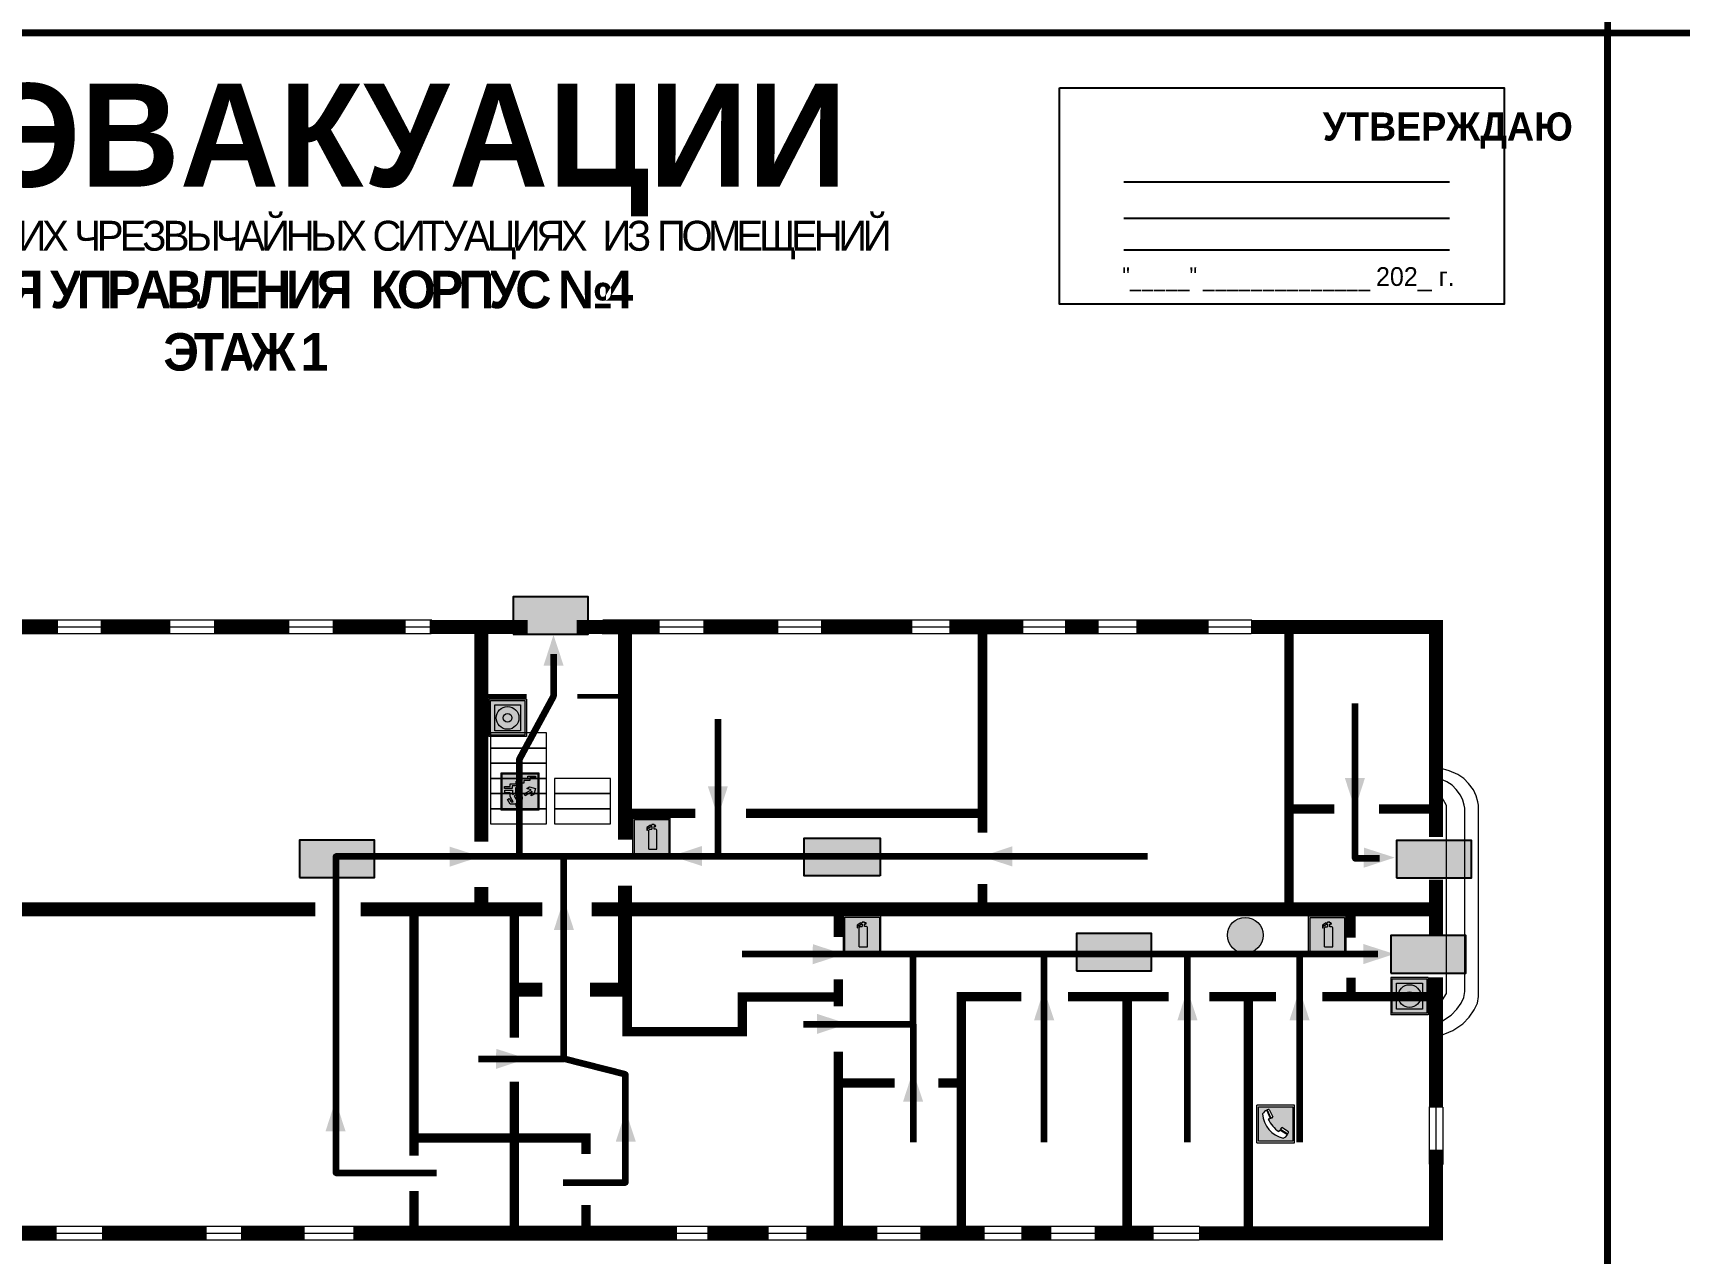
# Model space of a CAD drawing. Header units: millimetres. Extents: x 13810 to 67229, y 12374 to 21950.
# Drawn here: x 19083.9 to 19435.7, y 18820.9 to 19081.5 of the extents above; entities that cross this region are included whole.
import ezdxf

# ---------------------------------------------------------------- set-up
doc = ezdxf.new("R2010")
doc.units = ezdxf.units.MM
doc.layers.add('План_Штампы', color=7, linetype='Continuous')
doc.styles.add('обычный', font='arial.ttf')

# ---------------------------------------------------------------- blocks, each defined once
blk = doc.blocks.new('A$C54414219')
at = {"true_color": 0xffffff}
h = blk.add_hatch(color=7, dxfattribs=at)
h.paths.add_polyline_path([(2.39, -9.45), (2.39, -18.3), (11.23, -18.3), (11.23, -9.45)], flags=0)
h.paths.add_polyline_path([(10.71, -13.87, -1), (2.92, -13.87, -1)], flags=0)
h.paths.add_polyline_path([(8.3, -13.87, -1), (5.33, -13.87, -1)], flags=0)
h.paths.add_polyline_path([(0.41, -7.47), (0.41, -20.27), (13.21, -20.27), (13.21, -7.47)])
h.paths.add_polyline_path([(0.92, -19.77), (12.71, -19.77), (12.71, -7.98), (0.92, -7.98)], flags=16)
h.paths.add_polyline_path([(11.23, -9.45), (11.23, -18.3), (2.39, -18.3), (2.39, -9.45)], flags=0)
at = {"lineweight": 5}
h = blk.add_hatch(color=242, dxfattribs=at)
h.paths.add_polyline_path([(12.71, -7.98), (0.92, -7.98), (0.92, -19.77), (12.71, -19.77)])
h.paths.add_polyline_path([(11.23, -18.3), (2.39, -18.3), (2.39, -9.45), (11.23, -9.45)], flags=16)
h.paths.add_polyline_path([(10.71, -13.87, -1), (2.92, -13.87, -1)], flags=0)
h.paths.add_polyline_path([(8.3, -13.87, -1), (5.33, -13.87, -1)], flags=0)
at = {"true_color": 0xffffff}
h = blk.add_hatch(color=7, dxfattribs=at)
h.paths.add_polyline_path([(2.39, -9.45), (2.39, -18.3), (11.23, -18.3), (11.23, -9.45)])
h.paths.add_polyline_path([(10.71, -13.87, -1), (2.92, -13.87, -1)], flags=16)
h.paths.add_polyline_path([(8.3, -13.87, -1), (5.33, -13.87, -1)], flags=0)
at = {"lineweight": 5}
h = blk.add_hatch(color=242, dxfattribs=at)
h.paths.add_polyline_path([(2.92, -13.87, 1), (10.71, -13.87, 1)])
h.paths.add_polyline_path([(8.3, -13.87, -1), (5.33, -13.87, -1)], flags=16)
at = {"color": 242, "lineweight": 5}
for p, q in [((0.41, -20.27), (0.41, -7.47)), ((0.41, -7.47), (13.21, -7.47)), ((0.41, -7.47), (13.21, -7.47)), ((13.21, -20.27), (13.21, -7.47)), ((0.41, -20.27), (13.21, -20.27))]:
    blk.add_line(p, q, dxfattribs=at)
for points in [[(0.92, -7.98), (12.71, -7.98), (12.71, -19.77), (0.92, -19.77)], [(2.39, -9.45), (11.23, -9.45), (11.23, -18.3), (2.39, -18.3)]]:
    blk.add_lwpolyline(points, close=True, dxfattribs=at)
for radius in [3.89, 1.49]:
    blk.add_circle((6.81, -13.87), radius, dxfattribs=at)
blk = doc.blocks.new('вниз 3')
at = {"lineweight": 0, "true_color": 0xffffff}
h = blk.add_hatch(color=7, dxfattribs=at)
h.dxf.hatch_style = 1
h.paths.add_polyline_path([(40997.5, -4475.69), (40997.25, -4475.28), (40995.76, -4476.15), (40995.97, -4475.23), (40995.39, -4475.56), (40995.05, -4476.83), (40996.33, -4477.17), (40996.91, -4476.83), (40996, -4476.55)], flags=0)
h.paths.add_polyline_path([(40999.81, -4473.95), (41000.22, -4473.95), (41000.64, -4474.67), (41001.03, -4474.43), (41000.46, -4473.49), (41000.42, -4473.49), (40999.43, -4473.49), (40998.68, -4473.92), (40998.68, -4474.57), (40997.88, -4474.57), (40997.88, -4475), (40999.14, -4475), (40999.14, -4474.43), (40999.14, -4474.38), (40999.59, -4475.15), (40998.72, -4475.67), (40998.72, -4477.06), (40999.24, -4477.06), (40999.24, -4475.96), (40999.95, -4475.56), (40999.95, -4476.43), (41001.61, -4476.43), (41001.61, -4475.88), (41000.47, -4475.88), (41000.47, -4475.12)], flags=0)
h.paths.add_polyline_path([(40999.2, -4473.24, 1), (40998.35, -4473.24, 1)], flags=0)
h.paths.add_polyline_path([(41000.46, -4477.26), (41001.69, -4477.26), (41001.69, -4476.84), (41000.03, -4476.84), (41000.03, -4477.39), (40998.78, -4477.39), (40998.78, -4477.95), (40997.53, -4477.95), (40997.53, -4478.5), (40996.29, -4478.5), (40996.29, -4479.06), (40995.05, -4479.06), (40995.05, -4479.48), (40995.29, -4479.48), (40996.72, -4479.48), (40996.72, -4478.92), (40997.97, -4478.92), (40997.97, -4478.36), (40999.2, -4478.36), (40999.2, -4477.81), (41000.46, -4477.81)], flags=0)
h.paths.add_polyline_path([(41002.37, -4472.17), (40994.37, -4472.17), (40994.37, -4480.17), (41002.37, -4480.17)])
h.paths.add_polyline_path([(41002.16, -4479.96), (40994.57, -4479.96), (40994.57, -4472.37), (41002.16, -4472.37)], flags=16)
h.paths.add_polyline_path([(41001.61, -4475.88), (41001.61, -4476.43), (40999.95, -4476.43), (40999.95, -4475.56), (40999.24, -4475.96), (40999.24, -4477.06), (40998.72, -4477.06), (40998.72, -4475.67), (40999.59, -4475.15), (40999.14, -4474.38), (40999.14, -4474.43), (40999.14, -4475), (40997.88, -4475), (40997.88, -4474.57), (40998.68, -4474.57), (40998.68, -4473.92), (40999.43, -4473.49), (41000.42, -4473.49), (41000.46, -4473.49), (41001.03, -4474.43), (41000.64, -4474.67), (41000.22, -4473.95), (40999.81, -4473.95), (41000.47, -4475.12), (41000.47, -4475.88)], flags=0)
h.paths.add_polyline_path([(41001.69, -4476.84), (41001.69, -4477.26), (41000.46, -4477.26), (41000.46, -4477.81), (40999.2, -4477.81), (40999.2, -4478.36), (40997.97, -4478.36), (40997.97, -4478.92), (40996.72, -4478.92), (40996.72, -4479.48), (40995.05, -4479.48), (40995.05, -4479.06), (40996.29, -4479.06), (40996.29, -4478.5), (40997.53, -4478.5), (40997.53, -4477.95), (40998.78, -4477.95), (40998.78, -4477.39), (41000.03, -4477.39), (41000.03, -4476.84)], flags=0)
h.paths.add_polyline_path([(40998.35, -4473.24, -1), (40999.2, -4473.24, -1)], flags=0)
h.paths.add_polyline_path([(40997.5, -4475.69), (40996, -4476.55), (40996.91, -4476.83), (40996.33, -4477.17), (40995.05, -4476.83), (40995.39, -4475.56), (40995.97, -4475.23), (40995.76, -4476.15), (40997.25, -4475.28)], flags=0)
at = {"lineweight": 0}
h = blk.add_hatch(color=126, dxfattribs=at)
h.dxf.hatch_style = 1
h.paths.add_polyline_path([(41002.16, -4472.37), (40994.57, -4472.37), (40994.57, -4479.96), (41002.16, -4479.96)])
h.paths.add_polyline_path([(40995.97, -4475.23), (40995.76, -4476.15), (40997.25, -4475.28), (40997.5, -4475.69), (40996, -4476.55), (40996.91, -4476.83), (40996.33, -4477.17), (40995.05, -4476.83), (40995.39, -4475.56)], flags=16)
h.paths.add_polyline_path([(40997.88, -4474.57), (40998.68, -4474.57), (40998.68, -4473.92), (40999.43, -4473.49), (41000.42, -4473.49), (41000.46, -4473.49), (41001.03, -4474.43), (41000.64, -4474.67), (41000.22, -4473.95), (40999.81, -4473.95), (41000.47, -4475.12), (41000.47, -4475.88), (41001.61, -4475.88), (41001.61, -4476.43), (40999.95, -4476.43), (40999.95, -4475.56), (40999.24, -4475.96), (40999.24, -4477.06), (40998.72, -4477.06), (40998.72, -4475.67), (40999.59, -4475.15), (40999.14, -4474.38), (40999.14, -4474.43), (40999.14, -4475), (40997.88, -4475)], flags=16)
h.paths.add_polyline_path([(40998.35, -4473.24, -1), (40999.2, -4473.24, -1)], flags=16)
h.paths.add_polyline_path([(40997.53, -4477.95), (40998.78, -4477.95), (40998.78, -4477.39), (41000.03, -4477.39), (41000.03, -4476.84), (41001.69, -4476.84), (41001.69, -4477.26), (41000.46, -4477.26), (41000.46, -4477.81), (40999.2, -4477.81), (40999.2, -4478.36), (40997.97, -4478.36), (40997.97, -4478.92), (40996.72, -4478.92), (40996.72, -4479.48), (40995.05, -4479.48), (40995.05, -4479.06), (40996.29, -4479.06), (40996.29, -4478.5), (40997.53, -4478.5)], flags=16)
at = {"lineweight": 0, "true_color": 0xffffff}
h = blk.add_hatch(color=7, dxfattribs=at)
h.dxf.hatch_style = 1
h.paths.add_polyline_path([(40999.2, -4473.24, 1), (40998.35, -4473.24, 1)])
h.paths.add_polyline_path([(40999.81, -4473.95), (41000.22, -4473.95), (41000.64, -4474.67), (41001.03, -4474.43), (41000.46, -4473.49), (41000.42, -4473.49), (40999.43, -4473.49), (40998.68, -4473.92), (40998.68, -4474.57), (40997.88, -4474.57), (40997.88, -4475), (40999.14, -4475), (40999.14, -4474.43), (40999.14, -4474.38), (40999.59, -4475.15), (40998.72, -4475.67), (40998.72, -4477.06), (40999.24, -4477.06), (40999.24, -4475.96), (40999.95, -4475.56), (40999.95, -4476.43), (41001.61, -4476.43), (41001.61, -4475.88), (41000.47, -4475.88), (41000.47, -4475.12)])
h.paths.add_polyline_path([(40999.2, -4477.81), (41000.46, -4477.81), (41000.46, -4477.26), (41001.69, -4477.26), (41001.69, -4476.84), (41000.03, -4476.84), (41000.03, -4477.39), (40998.78, -4477.39), (40998.78, -4477.95), (40997.53, -4477.95), (40997.53, -4478.5), (40996.29, -4478.5), (40996.29, -4479.06), (40995.05, -4479.06), (40995.05, -4479.48), (40995.29, -4479.48), (40996.72, -4479.48), (40996.72, -4478.92), (40997.97, -4478.92), (40997.97, -4478.36), (40999.2, -4478.36)])
h.paths.add_polyline_path([(40997.5, -4475.69), (40997.25, -4475.28), (40995.76, -4476.15), (40995.97, -4475.23), (40995.39, -4475.56), (40995.05, -4476.83), (40996.33, -4477.17), (40996.91, -4476.83), (40996, -4476.55)])
at = {"color": 126, "lineweight": 0}
for points in [[(40994.37, -4472.17), (41002.37, -4472.17), (41002.37, -4480.17), (40994.37, -4480.17)], [(40994.57, -4472.37), (41002.16, -4472.37), (41002.16, -4479.96), (40994.57, -4479.96)]]:
    blk.add_lwpolyline(points, close=True, dxfattribs=at)
for points in [[(40999.14, -4474.43), (40999.14, -4475), (40997.88, -4475), (40997.88, -4474.57), (40998.68, -4474.57), (40998.68, -4473.92), (40999.43, -4473.49), (41000.42, -4473.49), (41000.46, -4473.49), (41001.03, -4474.43), (41000.64, -4474.67), (41000.22, -4473.95), (40999.81, -4473.95), (41000.47, -4475.12), (41000.47, -4475.88), (41001.61, -4475.88), (41001.61, -4476.43), (40999.95, -4476.43), (40999.95, -4475.56), (40999.24, -4475.96), (40999.24, -4477.06), (40998.72, -4477.06), (40998.72, -4475.67), (40999.59, -4475.15), (40999.14, -4474.38), (40999.14, -4474.43)], [(40995.05, -4476.83), (40995.39, -4475.56), (40995.97, -4475.23), (40995.76, -4476.15), (40997.25, -4475.28), (40997.5, -4475.69), (40996, -4476.55), (40996.91, -4476.83), (40996.33, -4477.17), (40995.05, -4476.83)], [(40995.29, -4479.48), (40995.05, -4479.48), (40995.05, -4479.06), (40996.29, -4479.06), (40996.29, -4478.5), (40997.53, -4478.5), (40997.53, -4477.95), (40998.78, -4477.95), (40998.78, -4477.39), (41000.03, -4477.39), (41000.03, -4476.84), (41001.69, -4476.84), (41001.69, -4477.26), (41000.46, -4477.26), (41000.46, -4477.81), (40999.2, -4477.81), (40999.2, -4478.36), (40997.97, -4478.36), (40997.97, -4478.92), (40996.72, -4478.92), (40996.72, -4479.48), (40995.05, -4479.48)]]:
    blk.add_lwpolyline(points, dxfattribs=at)
blk.add_circle((40998.77, -4473.24), 0.426, dxfattribs=at)
blk = doc.blocks.new('A$C7B8C2D5B')
at = {"lineweight": 0}
h = blk.add_hatch(color=5, dxfattribs=at)
h.dxf.hatch_style = 1
h.paths.add_polyline_path([(1.4, -3.02, 1), (-2.11, -3.02, 1)])
at = {"color": 5, "lineweight": 0}
blk.add_circle((-0.36, -3.02), 1.75, dxfattribs=at)
blk = doc.blocks.new('A$C7B4425F7')
at = {"true_color": 0xffffff}
blk.add_hatch(color=7, dxfattribs=at).paths.add_polyline_path([(0, 0), (-16, 0), (-16, -8), (0, -8)])
h = blk.add_hatch(color=126)
h.paths.add_polyline_path([(-0.2, -0.2), (-15.8, -0.2), (-15.8, -7.8), (-0.2, -7.8)])
h.paths.add_polyline_path([(-11.76, -2.03), (-11.76, -3.66), (-11.17, -3.66, -0.568275), (-11.17, -6.18), (-12.58, -6.18), (-12.58, -2.03)], flags=16)
h.paths.add_polyline_path([(-13.33, -4.12, -0.495768), (-13.59, -6.18), (-15.03, -6.18), (-15.03, -2.03), (-13.59, -2.03, -0.487973)], flags=16)
h.paths.add_polyline_path([(-10.25, -2.03), (-9.48, -2.03), (-9.48, -6.18), (-10.25, -6.18)], flags=16)
h.paths.add_polyline_path([(-13.84, -3.69), (-14.24, -3.69), (-14.24, -3.03), (-13.9, -3.03, -0.692621)], flags=0)
h.paths.add_polyline_path([(-9.15, -2.03), (-8.4, -2.03), (-8.04, -3.07), (-7.68, -2.03), (-6.93, -2.03), (-7.64, -4.1), (-6.93, -6.18), (-7.68, -6.18), (-8.04, -5.14), (-8.4, -6.18), (-9.15, -6.18), (-8.44, -4.1)], flags=16)
h.paths.add_polyline_path([(-11.76, -4.46), (-11.42, -4.46, -0.692621), (-11.36, -5.12), (-11.76, -5.12)], flags=0)
h.paths.add_polyline_path([(-13.9, -5.2), (-14.24, -5.2), (-14.24, -4.55), (-13.84, -4.55, -0.708038)], flags=0)
edge = h.paths.add_edge_path(flags=16)
edge.add_ellipse((-5.51, -4.08), major_axis=(0, 2.05), ratio=0.586184, start_angle=0, end_angle=360)
edge = h.paths.add_edge_path(flags=0)
edge.add_ellipse((-5.51, -4.08), major_axis=(0, 1.14), ratio=0.454828, start_angle=0, end_angle=360)
h.paths.add_polyline_path([(-4.13, -4.96, 0.377264), (-3.48, -4.52, 0.0555), (-3.16, -2.03), (-1.66, -2.03), (-1.66, -4.96), (-0.96, -4.96), (-0.96, -7.01), (-1.75, -7.01), (-1.75, -6.18), (-3.3, -6.18), (-3.3, -7.02), (-4.13, -7.02)], flags=16)
h.paths.add_polyline_path([(-2.73, -2.91), (-2.28, -2.91), (-2.28, -4.96), (-3.05, -4.96, 0.079136)], flags=0)
at = {"color": 126}
blk.add_lwpolyline([(-16, -8), (0, -8), (0, 0), (-16, 0)], close=True, dxfattribs=at)
blk = doc.blocks.new('A$C3AD82952')
at = {"true_color": 0xf5f5ff}
h = blk.add_hatch(color=7, dxfattribs=at)
h.dxf.hatch_style = 1
h.paths.add_polyline_path([(8.21, 8.73, 0.414214), (7.89, 9.05), (7.22, 9.05), (7.22, 9.92), (7.59, 9.92, 1), (7.57, 10.36), (7.22, 10.36), (7.22, 10.6), (6.43, 10.6), (6.43, 10.36), (6.01, 10.36), (4.74, 9.59), (4.74, 8.69), (4.98, 8.73), (4.98, 9.26), (6.12, 9.91), (6.43, 9.91), (6.43, 9.05), (5.76, 9.05, 0.414214), (5.44, 8.73), (5.44, 2.2), (8.21, 2.2)], flags=0)
h.paths.add_polyline_path([(12.8, 12.8), (0, 12.8), (0, 0), (12.8, 0)])
h.paths.add_polyline_path([(0.51, 12.29), (12.29, 12.29), (12.29, 0.51), (0.51, 0.51)], flags=16)
h.paths.add_polyline_path([(4.74, 9.59), (6.01, 10.36), (6.43, 10.36), (6.43, 10.6), (7.22, 10.6), (7.22, 10.36), (7.59, 10.36, -0.94586), (7.59, 9.92), (7.22, 9.92), (7.22, 9.05), (7.89, 9.05, -0.414214), (8.21, 8.73), (8.21, 2.2), (5.44, 2.2), (5.44, 8.73, -0.414214), (5.76, 9.05), (6.43, 9.05), (6.43, 9.91), (6.12, 9.91), (4.98, 9.26), (4.98, 8.73), (4.74, 8.69)], flags=0)
h = blk.add_hatch(color=242)
h.dxf.hatch_style = 1
h.paths.add_polyline_path([(12.29, 12.29), (0.51, 12.29), (0.51, 0.51), (12.29, 0.51)])
h.paths.add_polyline_path([(4.74, 8.69), (4.74, 9.59), (6.01, 10.36), (6.43, 10.36), (6.43, 10.6), (7.22, 10.6), (7.22, 10.36), (7.59, 10.36, -0.94586), (7.59, 9.92), (7.22, 9.92), (7.22, 9.05), (7.89, 9.05, -0.414214), (8.21, 8.73), (8.21, 2.2), (5.44, 2.2), (5.44, 8.73, -0.414214), (5.76, 9.05), (6.43, 9.05), (6.43, 9.91), (6.12, 9.91), (4.98, 9.26), (4.98, 8.73)], flags=16)
h = blk.add_hatch(color=7, dxfattribs=at)
h.dxf.hatch_style = 1
h.paths.add_polyline_path([(8.21, 8.73, 0.414214), (7.89, 9.05), (7.22, 9.05), (7.22, 9.92), (7.59, 9.92, 1), (7.57, 10.36), (7.22, 10.36), (7.22, 10.6), (6.43, 10.6), (6.43, 10.36), (6.01, 10.36), (4.74, 9.59), (4.74, 8.69), (4.98, 8.73), (4.98, 9.26), (6.12, 9.91), (6.43, 9.91), (6.43, 9.05), (5.76, 9.05, 0.414214), (5.44, 8.73), (5.44, 2.2), (8.21, 2.2)])
at = {"color": 242, "lineweight": 5}
for p, q in [((0, 0), (0, 12.8)), ((0, 12.8), (12.8, 12.8)), ((12.8, 0), (12.8, 12.8)), ((6.01, 10.36), (4.74, 9.59)), ((4.74, 9.59), (4.74, 8.69)), ((4.74, 8.69), (4.98, 8.73)), ((4.98, 9.26), (6.12, 9.91)), ((4.98, 8.73), (4.98, 9.26)), ((5.44, 2.2), (5.44, 8.73)), ((5.76, 9.05), (6.43, 9.05)), ((6.01, 10.36), (6.43, 10.36)), ((6.12, 9.91), (6.43, 9.91)), ((7.22, 10.6), (6.43, 10.6)), ((6.43, 10.6), (6.43, 10.36)), ((6.43, 9.91), (6.43, 9.05)), ((7.22, 10.36), (7.22, 10.6)), ((7.59, 10.36), (7.22, 10.36)), ((7.22, 9.05), (7.22, 9.92)), ((7.59, 9.92), (7.22, 9.92)), ((7.89, 9.05), (7.22, 9.05)), ((8.21, 2.2), (8.21, 8.73)), ((0, 0), (12.8, 0)), ((5.44, 2.2), (8.21, 2.2))]:
    blk.add_line(p, q, dxfattribs=at)
blk.add_lwpolyline([(0.51, 12.29), (12.29, 12.29), (12.29, 0.51), (0.51, 0.51)], close=True, dxfattribs=at)
for centre, radius, start, end in [((5.76, 8.73), 0.32, 90, 180), ((7.58, 10.14), 0.223, 273.1875, 86.8125), ((7.89, 8.73), 0.32, 0, 90)]:
    blk.add_arc(centre, radius, start, end, dxfattribs=at)
blk = doc.blocks.new('A$C456E1F9C')
at = {"lineweight": 5}
h = blk.add_hatch(color=242, dxfattribs=at)
h.paths.add_polyline_path([(0.51, -1.47), (0.51, -13.26), (12.29, -13.26), (12.29, -1.47)])
h.paths.add_polyline_path([(5.42, -4.95, -0.254479), (4.78, -5.4), (3.52, -2.53, -0.209735), (4.23, -2.4)], flags=16)
h.paths.add_polyline_path([(8.53, -8.6), (10.87, -10.17), (10.54, -10.76), (8.03, -9.13, -0.192251)], flags=16)
h.paths.add_polyline_path([(4.61, -5.49, 0.005518), (3.87, -5.72, 0.128647), (7.49, -10.01, 0.00809), (7.83, -9.33), (10.47, -10.97, -0.16736), (8.99, -12.25, -0.327862), (1.95, -3.95, -0.166952), (3.36, -2.62)], flags=16)
at = {"color": 242, "lineweight": 5}
for p, q in [((0, -13.77), (0, -0.97)), ((12.8, -0.97), (0, -0.97)), ((4.61, -5.49), (3.36, -2.62)), ((3.52, -2.53), (4.78, -5.4)), ((4.23, -2.4), (5.42, -4.95)), ((12.8, -13.77), (12.8, -0.97)), ((7.83, -9.33), (10.47, -10.97)), ((8.03, -9.13), (10.54, -10.76)), ((10.81, -10.12), (8.53, -8.6)), ((10.54, -10.76), (10.8, -10.3)), ((10.8, -10.3), (10.81, -10.12)), ((0, -13.77), (12.8, -13.77))]:
    blk.add_line(p, q, dxfattribs=at)
blk.add_lwpolyline([(0.51, -1.47), (12.29, -1.47), (12.29, -13.26), (0.51, -13.26)], close=True, dxfattribs=at)
for centre, radius, start, end in [((4.59, -5.34), 2.99, 114.2845, 152.1974), ((11.12, -3.31), 9.19, 183.9915, 256.6009), ((4.02, -3.27), 0.891, 76.3284, 123.7092), ((14.98, -39.1), 35.17, 107.1487, 108.4135), ((4.68, -4.59), 0.824, 276.9621, 334.0723), ((13.86, -0.94), 11.08, 205.5536, 234.8762), ((-13.31, 0.8), 23.44, 332.5487, 334.4027), ((8.94, -9.5), 0.989, 114.4092, 157.9388), ((7.87, -9.46), 3, 291.9291, 329.9329)]:
    blk.add_arc(centre, radius, start, end, dxfattribs=at)
blk = doc.blocks.new('A$C32E8229D')
at = {"true_color": 0xffffff}
blk.add_hatch(color=7, dxfattribs=at).paths.add_polyline_path([(0, 0), (0, -8), (16, -8), (16, 0)])
h = blk.add_hatch(color=126)
h.paths.add_polyline_path([(0.2, -0.2), (15.8, -0.2), (15.8, -7.8), (0.2, -7.8)])
h.paths.add_polyline_path([(13.49, -2.05), (12.08, -2.05), (11.37, -2.63, 0.162397), (11.29, -2.84), (11.29, -3.63), (10.35, -3.63), (10.35, -4.05), (11.68, -4.05), (11.68, -3.48), (12.26, -4.28), (11.29, -5.1), (11.29, -6.78), (11.85, -6.78), (11.85, -5.44), (12.8, -4.64), (12.8, -5.94), (14.46, -5.94), (14.46, -5.39), (13.45, -5.39), (13.45, -3.97), (12.46, -2.59), (13.15, -2.59), (13.69, -3.34), (14.18, -3)], flags=16)
h.paths.add_polyline_path([(10.74, -1.82, 1), (11.8, -1.82, 1)], flags=16)
h.paths.add_polyline_path([(9.39, -3.59), (5.99, -3.59), (6.56, -3.03), (5.91, -3.03), (5.1, -3.83), (5.91, -4.64), (6.56, -4.64), (5.99, -4.09), (9.39, -4.09)], flags=16)
h.paths.add_polyline_path([(4.29, -1.08), (1.72, -1.08), (1.72, -6.6), (4.29, -6.6)], flags=16)
at = {"color": 126}
blk.add_lwpolyline([(16, -8), (0, -8), (0, 0), (16, 0)], close=True, dxfattribs=at)

msp = doc.modelspace()

# ---------------------------------------------------------------- linework, layer by layer
at = {"color": 2, "lineweight": 100}
for points in [[(18820.36, 19476.52), (19420.36, 19476.52), (19420.36, 19081.52), (18820.36, 19081.52)], [(18820.36, 19081.52), (19420.36, 19081.52), (19420.36, 18686.52), (18820.36, 18686.52)], [(19420.36, 19081.52), (20020.36, 19081.52), (20020.36, 18686.52), (19420.36, 18686.52)]]:
    msp.add_lwpolyline(points, close=True, dxfattribs=at)
msp.add_lwpolyline([(19303.3, 19069.78), (19398.3, 19069.78), (19398.3, 19023.58), (19303.3, 19023.58)], close=True)
for points in [[(19317.05, 19049.74), (19386.58, 19049.74)], [(19317.05, 19041.98), (19386.58, 19041.98)], [(19317.05, 19035.19), (19386.58, 19035.19)]]:
    msp.add_lwpolyline(points)
at = {"lineweight": 0}
for points in [[(19168.71, 18954.61), (18954.78, 18954.61)], [(19169.19, 18956.09), (18955.27, 18956.09)], [(19344.2, 18954.61), (19205.54, 18954.61)], [(19344.34, 18956.08), (19205.68, 18956.08)], [(19169.05, 18953.12), (18955.12, 18953.12)], [(19344.25, 18953.13), (19205.59, 18953.13)], [(19384.38, 18867.23), (19387.28, 18868.43), (19389.43, 18869.82), (19390.81, 18871.28), (19391.87, 18872.83), (19392.58, 18874.24), (19392.8, 18875.71), (19392.8, 18916.55), (19392.67, 18917.3), (19392.29, 18918.57), (19391.72, 18919.81), (19390.67, 18921.21), (19389.63, 18922.23), (19388.36, 18923.09), (19386.54, 18923.88), (19384.61, 18924.49)], [(19389.88, 18881.7), (19389.88, 18915.91), (19389.77, 18916.56), (19389.44, 18917.65), (19388.95, 18918.72), (19388.05, 18919.93), (19387.15, 18920.8), (19386.06, 18921.53), (19384.5, 18922.22), (19382.85, 18922.74)], [(19384.86, 18918.32), (19385.87, 18916.53), (19385.87, 18876.31), (19385.02, 18874.97)], [(19382.64, 18869.46), (19385.14, 18870.49), (19386.98, 18871.68), (19388.17, 18872.94), (19389.08, 18874.26), (19389.69, 18875.48), (19389.88, 18876.74), (19389.88, 18881.7)], [(19382.26, 18852.1), (19382.26, 18839.85)], [(19383.69, 18851.9), (19383.69, 18839.65)], [(19385.15, 18852.03), (19385.15, 18839.78)], [(19333.06, 18825.06), (18886.76, 18825.06)], [(19333.16, 18826.53), (18886.86, 18826.53)], [(19333.11, 18823.6), (18886.82, 18823.6)]]:
    msp.add_lwpolyline(points, dxfattribs=at)
for points, const_width in [([(19059.62, 18954.61), (19089.32, 18954.61)], 3), ([(19098.4, 18954.61), (19113.3, 18954.61)], 3), ([(19122.61, 18954.61), (19138.68, 18954.61)], 3), ([(19147.99, 18954.61), (19163.58, 18954.61)], 3), ([(19168.71, 18954.61), (19189.66, 18954.61)], 3), ([(19179.75, 18908.79), (19179.75, 18954.61)], 3), ([(19200.13, 18954.61), (19217.82, 18954.61)], 3), ([(19210.41, 18954.61), (19210.41, 18909.19)], 3), ([(19227.14, 18954.61), (19243.2, 18954.61)], 3), ([(19252.28, 18954.61), (19271.83, 18954.61)], 3), ([(19279.75, 18954.61), (19295.58, 18954.61)], 3), ([(19286.82, 18954.61), (19286.82, 18910.68)], 2), ([(19304.42, 18954.61), (19311.64, 18954.61)], 3), ([(19319.66, 18954.61), (19335.14, 18954.61)], 3), ([(19344.2, 18954.61), (19383.19, 18954.61)], 3), ([(19352.3, 18894.88), (19352.3, 18954.63), (19352.3, 18915.76), (19362, 18915.76)], 2), ([(19383.69, 18909.76), (19383.69, 18954.61), (19382.36, 18954.61)], 3), ([(19189.41, 18939.83), (19180.22, 18939.83)], 1), ([(19209.74, 18939.83), (19200.26, 18939.83)], 1), ([(19383.69, 18915.76), (19371.53, 18915.76)], 2), ([(19225.44, 18914.84), (19210.39, 18914.84)], 2), ([(19286.75, 18914.84), (19236.28, 18914.84)], 2), ([(19383.69, 18888.96), (19383.69, 18900.62)], 3), ([(19179.75, 18894.29), (19179.75, 18899.04)], 3), ([(19210.41, 18899.38), (19210.41, 18877.12), (19202.94, 18877.12)], 3), ([(19286.82, 18894.29), (19286.82, 18899.68)], 2), ([(19144.29, 18894.29), (19067.47, 18894.29)], 3), ([(19192.78, 18894.29), (19153.93, 18894.29)], 3), ([(19165.36, 18845.48), (19165.36, 18894.21)], 2), ([(19203.29, 18894.29), (19383.69, 18894.29)], 3), ([(19186.8, 18866.86), (19186.8, 18893.68)], 2), ([(19256.04, 18888.42), (19256.04, 18893.68)], 2), ([(19365.54, 18888.27), (19365.54, 18893.67)], 2), ([(19365.54, 18875), (19365.54, 18879.72)], 2), ([(19383.69, 18879.77), (19383.69, 18851.9)], 3), ([(19192.78, 18877.12), (19186.8, 18877.12)], 3), ([(19256.04, 18875.58), (19235.48, 18875.58), (19235.48, 18868.18), (19210.9, 18868.18), (19210.9, 18877.12)], 2), ([(19256.04, 18873.61), (19256.04, 18879.37)], 2), ([(19295.09, 18875.65), (19282.29, 18875.65), (19282.29, 18825.64)], 2), ([(19326.59, 18875.65), (19305.1, 18875.65)], 2), ([(19317.73, 18875.65), (19317.73, 18825.15)], 2), ([(19349.56, 18875.65), (19335.28, 18875.65)], 2), ([(19343.65, 18875.65), (19343.65, 18825.97)], 2), ([(19383.68, 18875.65), (19359.4, 18875.65)], 2), ([(19268.04, 18857.17), (19256.04, 18857.17), (19256.04, 18863.91), (19256.04, 18826.28)], 2), ([(19186.8, 18857.49), (19186.8, 18825.74)], 2), ([(19282.29, 18857.17), (19277.41, 18857.17)], 2), ([(19202.07, 18842.02), (19202.07, 18845.48), (19165.36, 18845.48), (19165.36, 18841.69)], 2), ([(19383.69, 18842.98), (19383.69, 18825.06), (19333.06, 18825.06)], 3), ([(19165.36, 18834.13), (19165.36, 18825.3)], 2), ([(19202.07, 18825.41), (19202.07, 18831.17)], 2), ([(19089.02, 18825.06), (19072.43, 18825.06)], 3), ([(19121.04, 18825.06), (19098.69, 18825.06)], 3), ([(19142.01, 18825.06), (19128.42, 18825.06)], 3), ([(19221.56, 18825.06), (19152.38, 18825.06)], 3), ([(19241.1, 18825.06), (19228, 18825.06)], 3), ([(19264.32, 18825.06), (19249.15, 18825.06)], 3), ([(19287.31, 18825.06), (19273.52, 18825.06)], 3), ([(19301.56, 18825.06), (19295.13, 18825.06)], 3), ([(19323.4, 18825.06), (19310.76, 18825.06)], 3)]:
    msp.add_lwpolyline(points, dxfattribs=dict(at, const_width=const_width))
at = {"color": 126, "lineweight": 100, "true_color": 0x008754}
for points in [[(19195.16, 18948.8), (19195.16, 18939.81), (19187.85, 18926.33), (19187.85, 18905.61)], [(19371.66, 18905.17), (19366.42, 18905.17), (19366.42, 18938.29)], [(19230.35, 18905.61), (19230.35, 18934.92)], [(19322.06, 18905.61), (19148.66, 18905.61), (19148.66, 18837.99), (19170.19, 18837.99)], [(19179.13, 18862.4), (19197.4, 18862.4), (19197.4, 18905.61)], [(19371.3, 18884.74), (19235.5, 18884.74)], [(19248.61, 18869.79), (19271.98, 18869.79), (19271.98, 18884.74)], [(19299.94, 18884.74), (19299.94, 18844.53)], [(19330.57, 18884.74), (19330.57, 18844.53)], [(19354.52, 18884.74), (19354.52, 18844.53)], [(19271.98, 18869.79), (19271.98, 18844.53)], [(19197.24, 18835.97), (19210.57, 18835.97), (19210.57, 18859.02), (19197.4, 18862.4)]]:
    msp.add_lwpolyline(points, dxfattribs=at)
at = {"lineweight": 0}
for points in [[(19193.69, 18932), (19181.72, 18932), (19181.72, 18928.76), (19193.69, 18928.76)], [(19193.69, 18928.76), (19181.72, 18928.76), (19181.72, 18925.52), (19193.69, 18925.52)], [(19193.69, 18925.52), (19181.72, 18925.52), (19181.72, 18922.28), (19193.69, 18922.28)], [(19193.69, 18922.28), (19181.72, 18922.28), (19181.72, 18919.04), (19193.69, 18919.04)], [(19207.34, 18922.28), (19195.37, 18922.28), (19195.37, 18919.04), (19207.34, 18919.04)], [(19193.69, 18919.04), (19181.72, 18919.04), (19181.72, 18915.79), (19193.69, 18915.79)], [(19207.34, 18919.04), (19195.37, 18919.04), (19195.37, 18915.79), (19207.34, 18915.79)], [(19193.69, 18915.79), (19181.72, 18915.79), (19181.72, 18912.55), (19193.69, 18912.55)], [(19207.34, 18915.79), (19195.37, 18915.79), (19195.37, 18912.55), (19207.34, 18912.55)]]:
    msp.add_lwpolyline(points, close=True, dxfattribs=at)
at = {"layer": 'План_Штампы', "color": 126, "true_color": 0x008754}
for points in [[(19197.33, 18946.33), (19193.03, 18946.34), (19195.16, 18952.92)], [(19228.13, 18920.61), (19232.42, 18920.6), (19230.29, 18914.01)], [(19364.24, 18922.34), (19368.53, 18922.33), (19366.4, 18915.75)], [(19172.96, 18903.41), (19172.97, 18907.7), (19179.56, 18905.57)], [(19226.92, 18907.84), (19226.91, 18903.55), (19220.32, 18905.68)], [(19293.19, 18907.76), (19293.18, 18903.47), (19286.59, 18905.59)], [(19368.29, 18903.19), (19368.31, 18907.49), (19374.89, 18905.36)], [(19199.53, 18889.9), (19195.24, 18889.91), (19197.37, 18896.49)], [(19250.56, 18882.57), (19250.57, 18886.86), (19257.16, 18884.73)], [(19368.21, 18882.6), (19368.22, 18886.89), (19374.81, 18884.76)], [(19302.14, 18870.61), (19297.84, 18870.62), (19299.97, 18877.21)], [(19332.76, 18870.61), (19328.47, 18870.62), (19330.59, 18877.21)], [(19356.71, 18870.61), (19352.42, 18870.62), (19354.55, 18877.21)], [(19251.44, 18867.68), (19251.45, 18871.97), (19258.03, 18869.84)], [(19182.9, 18860.22), (19182.91, 18864.51), (19189.5, 18862.39)], [(19274.14, 18853.19), (19269.84, 18853.2), (19271.97, 18859.78)], [(19150.74, 18846.88), (19146.45, 18846.89), (19148.57, 18853.47)], [(19212.75, 18844.64), (19208.46, 18844.65), (19210.59, 18851.23)]]:
    msp.add_solid(points, dxfattribs=at)

# ---------------------------------------------------------------- block references
at = {"rotation": 180}
for name, p, xscale, yscale, zscale in [('A$C54414219', (19189.61, 18926.53), 0.625, 0.625, 0.625), ('A$C7B8C2D5B', (19342.18, 18882.19), 2.177419353276491, 2.177419353276491, 2.177419353276491), ('A$C54414219', (19382.32, 18867.1), 0.625, 0.625, 0.625)]:
    msp.add_blockref(name, p, dxfattribs=dict(at, xscale=xscale, yscale=yscale, zscale=zscale))
at = {"color": 126, "true_color": 0x008754, "rotation": 180}
msp.add_blockref('вниз 3', (60186.36, 14443.3), dxfattribs=at)
at = {"xscale": 0.625, "yscale": 0.625, "zscale": 0.625}
for name, p in [('A$C3AD82952', (19212.12, 18905.79)), ('A$C3AD82952', (19257.1, 18884.95)), ('A$C3AD82952', (19356.51, 18884.91)), ('A$C456E1F9C', (19345.46, 18853.06))]:
    msp.add_blockref(name, p, dxfattribs=at)
at = {"layer": 'План_Штампы'}
for p in [(19202.55, 18961.09), (19391.29, 18909.03), (19390.07, 18888.7)]:
    msp.add_blockref('A$C7B4425F7', p, dxfattribs=at)
at = {"layer": 'План_Штампы', "color": 126, "true_color": 0x008754, "xscale": -1}
for p in [(19156.89, 18909.07), (19322.91, 18889.14)]:
    msp.add_blockref('A$C32E8229D', p, dxfattribs=at)
at = {"layer": 'План_Штампы', "color": 126, "true_color": 0x008754, "xscale": 1.012510887696, "yscale": 1.012510887696, "zscale": 1.012510887696, "rotation": 359.9978653237144}
msp.add_blockref('A$C32E8229D', (19248.74, 18909.53), dxfattribs=at)

# ---------------------------------------------------------------- texts
at = {"lineweight": 0, "style": 'обычный'}
for s, insert, char_height, width, attachment_point in [('{\\fProxima Nova Rg|b1|i0|c204|p2;ПЛАН ЭВАКУАЦИИ}', (18980.69, 19070.69), 22, 493.8901, 1), ('\\pi-18,l18,t18;{\\fProxima Nova Rg|b1|i0|c204|p2;УТВЕРЖДАЮ\\H1.1997x; }', (19386.24, 19060.66), 6, 126.6484, 5), ('{\\fArial Narrow|b0|i0|c204|p34;"_____" ______________ \\fProxima Nova Rg|b0|i0|c204|p2;202_ г. }', (19352.2, 19028.9), 4, 78.6503, 5)]:
    msp.add_mtext(s, dxfattribs=dict(at, insert=insert, char_height=char_height, width=width, attachment_point=attachment_point))
at = {"color": 0, "lineweight": 0, "insert": (19128.99, 19036), "char_height": 8, "width": 449.2158, "attachment_point": 5, "style": 'обычный'}
msp.add_mtext('{\\fArial Black|b1|i0|c204|p34;\\H2x;\\T0.85;  \\fArial Narrow|b0|i0|c204|p34;\\H0.8x;\\W0.9;\\P\\fProxima Nova Rg|b0|i0|c204|p2;\\H0.5x;\\W1;\\C256;ПРИ ПОЖАРЕ  ИЛИ ДРУГИХ ЧРЕЗВЫЧАЙНЫХ СИТУАЦИЯХ  ИЗ ПОМЕЩЕНИЙ \\fProxima Nova Rg|b1|i0|c204|p2;\\H1.25x;\\PЗДАНИЯ УПРАВЛЕНИЯ \\fProxima Nova Rg|b1|i0|c0|p2; \\fProxima Nova Rg|b1|i0|c204|p2;КОРПУС №4   \\fProxima Nova Rg|b1|i0|c0|p2;\\P\\fProxima Nova Rg|b1|i0|c204|p2;ЭТАЖ \\fProxima Nova Rg|b1|i0|c0|p2;1}', dxfattribs=at)

doc.saveas('drawing.dxf')
